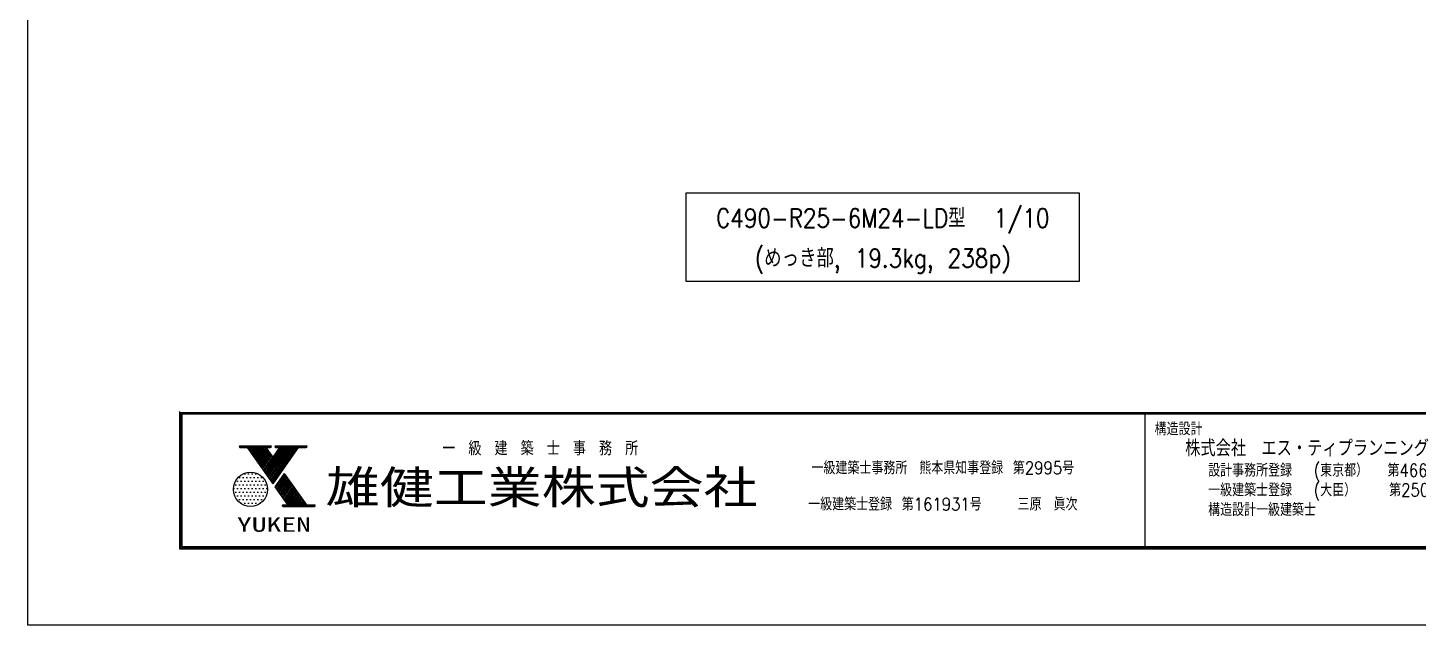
# Model space of a CAD drawing. Extents: x 89504 to 820828, y -112826 to 219894.
# Drawn here: x 811418 to 812910, y -108856 to -108215 of the extents above; entities that cross this region are included whole.
import ezdxf
from ezdxf.enums import TextEntityAlignment as Align

# ---------------------------------------------------------------- set-up
doc = ezdxf.new("R2010")
doc.units = 0
doc.header["$MEASUREMENT"] = 0
doc.layers.get('0').update_dxf_attribs({"color": 3, "linetype": 'CONTINUOUS'})
doc.layers.add('00_ADDL', color=253, linetype='CONTINUOUS', plot=False)
doc.layers.add('waku$0$DEF', color=161, linetype='CONTINUOUS', plot=False)
for name, color, linetype in [('I図面枠', 211, 'CONTINUOUS'), ('waku$0$MOJI', 7, 'CONTINUOUS'), ('waku$0$ZATU', 3, 'CONTINUOUS'), ('waku$0$図面０-KIJUN', 7, 'CONTINUOUS'), ('寸法', 4, 'CONTINUOUS')]:
    doc.layers.add(name, color=color, linetype=linetype)
doc.styles.add('DRACAD', font='txt', dxfattribs={"width": 0.85, "bigfont": 'extfont2'})
doc.styles.add('waku$0$DRACAD', font='txt', dxfattribs={"width": 0.85, "bigfont": 'extfont2'})
doc.styles.add('waku$0$MSGOTHIC', font='msgothic.ttc')

# ---------------------------------------------------------------- blocks, each defined once
blk = doc.blocks.new('waku')
h = blk.add_hatch()
h.set_pattern_fill('DOTS', color=5, scale=99, style=0)
h.set_pattern_definition([(3e-15, (-76119.7, 398079.86), (78.58125, 157.1625), [0, -157.1625])])
h.paths.add_polyline_path([(-65802, -72299, 1), (-67274, -72299, 1)])
at = {"color": 5}
for p, q in [((-66962, -70498), (-66915, -70430)), ((-66893, -70498), (-66845, -70430)), ((-66824, -70498), (-66776, -70430)), ((-66755, -70498), (-66707, -70430)), ((-66686, -70498), (-66638, -70430)), ((-66639, -70531), (-66569, -70430)), ((-66605, -70580), (-66500, -70430)), ((-66570, -70630), (-66431, -70430)), ((-66536, -70679), (-66362, -70430)), ((-66501, -70728), (-66292, -70430)), ((-66467, -70778), (-66223, -70430)), ((-66432, -70827), (-66154, -70430)), ((-66397, -70876), (-66085, -70430)), ((-66363, -70926), (-66016, -70430)), ((-66328, -70975), (-65947, -70430)), ((-66294, -71025), (-65878, -70430)), ((-65948, -71518), (-65186, -70430)), ((-65913, -71568), (-65117, -70430)), ((-65879, -71617), (-65048, -70430)), ((-65856, -70498), (-65808, -70430)), ((-65844, -71666), (-64979, -70430)), ((-65810, -71716), (-64910, -70430)), ((-65787, -70498), (-65739, -70430)), ((-65775, -71765), (-64840, -70430)), ((-65741, -71815), (-64771, -70430)), ((-65718, -70498), (-65670, -70430)), ((-65706, -71864), (-64702, -70430)), ((-65671, -71913), (-64633, -70430)), ((-65637, -71963), (-64564, -70430)), ((-65602, -72012), (-64495, -70430)), ((-65441, -70498), (-65394, -70430)), ((-65372, -70498), (-65324, -70430)), ((-65303, -70498), (-65255, -70430)), ((-64473, -70498), (-64426, -70430)), ((-64404, -70498), (-64356, -70430)), ((-64335, -70498), (-64287, -70430)), ((-64266, -70498), (-64218, -70430)), ((-64197, -70498), (-64149, -70430)), ((-66259, -71074), (-65858, -70501)), ((-66225, -71123), (-65824, -70551)), ((-66190, -71173), (-65789, -70600)), ((-66155, -71222), (-65754, -70649)), ((-66121, -71271), (-65720, -70699)), ((-66086, -71321), (-65685, -70748)), ((-66052, -71370), (-65651, -70797)), ((-66017, -71420), (-65616, -70847)), ((-65983, -71469), (-65582, -70896)), ((-65444, -72238), (-65041, -71661)), ((-65410, -72287), (-65006, -71711)), ((-65375, -72336), (-64971, -71760)), ((-65341, -72386), (-64937, -71809)), ((-65306, -72435), (-64902, -71859)), ((-65271, -72485), (-64868, -71908)), ((-65237, -72534), (-64833, -71957)), ((-65202, -72583), (-64799, -72007)), ((-65168, -72633), (-64764, -72056)), ((-65133, -72682), (-64729, -72106)), ((-65099, -72731), (-64695, -72155)), ((-65064, -72781), (-64660, -72204)), ((-65029, -72830), (-64626, -72254)), ((-64995, -72880), (-64591, -72303)), ((-64966, -73035), (-64522, -72402)), ((-64960, -72929), (-64557, -72352)), ((-64897, -73035), (-64487, -72451)), ((-64827, -73035), (-64453, -72501)), ((-64758, -73035), (-64418, -72550)), ((-64689, -73035), (-64384, -72599)), ((-64620, -73035), (-64349, -72649)), ((-64551, -73035), (-64315, -72698)), ((-64482, -73035), (-64280, -72747)), ((-64413, -73035), (-64245, -72797)), ((-65167, -73026), (-65126, -72968)), ((-65104, -73035), (-65056, -72968)), ((-65035, -73035), (-64987, -72968)), ((-64343, -73035), (-64211, -72846)), ((-64274, -73035), (-64176, -72896)), ((-64205, -73035), (-64142, -72945)), ((-64136, -73035), (-64088, -72968)), ((-64067, -73035), (-64019, -72968)), ((-63998, -73035), (-63950, -72968)), ((-63929, -73035), (-63881, -72968)), ((-63859, -73035), (-63812, -72968))]:
    blk.add_line(p, q, dxfattribs=at)
at = {"layer": 'waku$0$DEF'}
blk.add_lwpolyline([(-76102, 40666), (92098, 40666), (92098, -78134), (-76102, -78134)], close=True, dxfattribs=at)
at = {"layer": 'waku$0$ZATU', "color": 5}
for p, q in [((-69585, -68954), (-69585, -74854)), ((-69538, -69001), (85614, -69001)), ((-69538, -69001), (-69538, -74806)), ((-69490, -69048), (85566, -69048)), ((-69490, -69048), (-69490, -74759)), ((-28130, -69048), (-28130, -74759)), ((-66994, -70430), (-65674, -70430)), ((-65461, -70430), (-64142, -70430)), ((-66994, -70498), (-66662, -70498)), ((-65568, -72061), (-66662, -70498)), ((-65568, -70916), (-65860, -70498)), ((-65860, -70498), (-65674, -70498)), ((-65568, -72061), (-64473, -70498)), ((-65568, -70916), (-65275, -70498)), ((-65461, -70498), (-65275, -70498)), ((-64473, -70498), (-64142, -70498)), ((-65479, -72188), (-65075, -71612)), ((-64126, -72968), (-65075, -71612)), ((-64933, -72968), (-65479, -72188)), ((-65143, -72968), (-64933, -72968)), ((-65143, -73035), (-63789, -73035)), ((-64126, -72968), (-63789, -72968)), ((-69585, -74854), (85661, -74854)), ((-69538, -74806), (85614, -74806)), ((-69490, -74759), (85566, -74759))]:
    blk.add_line(p, q, dxfattribs=at)
blk.add_circle((-66538, -72299), 736, dxfattribs=at)
for centre, start, end in [((-66994, -70464), 90, 270), ((-65674, -70464), 270, 90), ((-65461, -70464), 90, 270), ((-64142, -70464), 270, 90), ((-65143, -73002), 90, 270), ((-63789, -73002), 270, 90)]:
    blk.add_arc(centre, 34, start, end, dxfattribs=at)
at = {"layer": 'waku$0$MOJI'}
for s, height, style, width, p in [('一\u3000級\u3000建\u3000築\u3000士\u3000事\u3000務\u3000所', 600.04, 'waku$0$DRACAD', 0.85, (-54096, -70507)), ('一級建築士事務所\u3000熊本県知事登録 第2995号', 550.04, 'waku$0$DRACAD', 0.85, (-36807, -71346)), ('雄健工業株式会社', 1415.9, 'waku$0$MSGOTHIC', 1.2, (-54034, -72186)), ('一級建築士登録 第161931号\u3000\u3000\u3000三原\u3000眞次', 550.04, 'waku$0$DRACAD', 0.85, (-36805, -72903)), ('YUKEN', 623, 'waku$0$MSGOTHIC', 1.5, (-65533, -73814))]:
    blk.add_text(s, height=height, dxfattribs=dict(at, style=style, width=width)).set_placement(p, align=Align.MIDDLE)
at = {"layer": 'waku$0$図面０-KIJUN', "linetype": 'Continuous', "style": 'waku$0$DRACAD', "width": 0.85}
for s, height, p in [(' 構造設計', 550, (-28130, -69978)), ('   株式会社\u3000エス・ティプランニング', 700, (-28130, -70881)), ('      設計事務所登録 \u3000(東京都）  第46627号', 550, (-28130, -71755)), ('      一級建築士登録\u3000 (大臣）   第250088号', 550, (-28130, -72600)), ('      構造設計一級建築士            第201号\u3000佐藤\u3000裕司', 550, (-28130, -73445))]:
    blk.add_text(s, height=height, dxfattribs=at).set_placement(p)

msp = doc.modelspace()

# ---------------------------------------------------------------- linework, layer by layer
at = {"layer": '00_ADDL', "linetype": 'Continuous'}
msp.add_line((815622.5901, -108856.41828), (811417.5901, -108856.41828), dxfattribs=at)
at = {"layer": '寸法'}
msp.add_lwpolyline([(812124.40619, -108392.06701), (812546.48344, -108392.06701), (812546.48344, -108487.36383), (812124.40619, -108487.36383)], close=True, dxfattribs=at)

# ---------------------------------------------------------------- block references
at = {"layer": 'I図面枠', "xscale": 0.025, "yscale": 0.025, "zscale": 0.025}
msp.add_blockref('waku', (813320.15095, -106903.07418), dxfattribs=at)

# ---------------------------------------------------------------- texts
at = {"layer": '寸法', "linetype": 'Continuous', "lineweight": -3, "style": 'DRACAD', "width": 0.85}
msp.add_text('C490-R25-6M24-LD型  1/10', height=20, dxfattribs=at).set_placement((812335.44481, -108419.16722), align=Align.MIDDLE_CENTER)
msp.add_text('(めっき部, 19.3kg, 238p)', height=20, dxfattribs=at).set_placement((812335.44481, -108463.53962), align=Align.MIDDLE)

doc.saveas('drawing.dxf')
